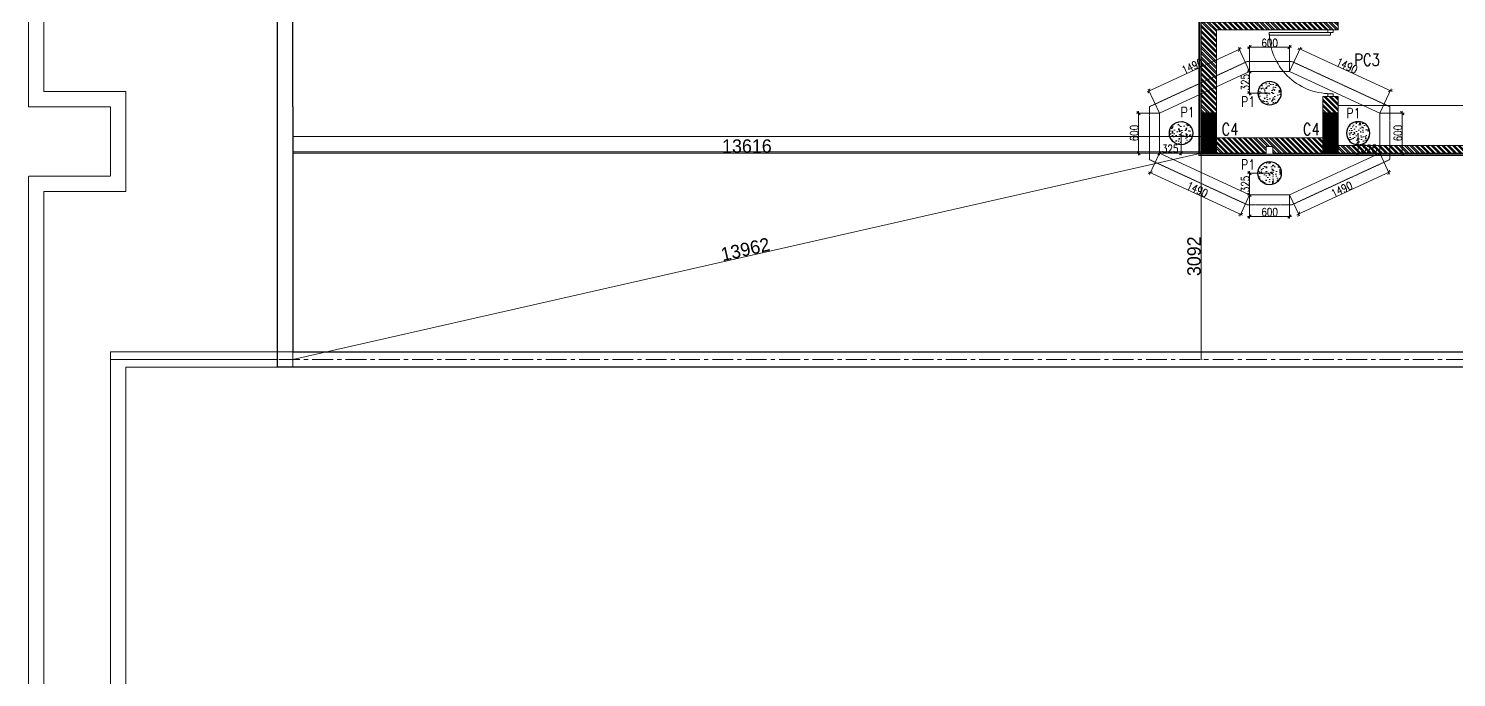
# Model space of a CAD drawing. Header units: metres. Extents: x 5205117 to 5948571, y 646915 to 1143748.
# Drawn here: x 5295476 to 5316880, y 785004 to 794735 of the extents above; entities that cross this region are included whole.
import ezdxf

# ---------------------------------------------------------------- set-up
doc = ezdxf.new("R2010")
doc.units = ezdxf.units.M
doc.header["$MEASUREMENT"] = 0
doc.header["$PDMODE"] = 35
doc.header["$PDSIZE"] = 10
for name, pattern in [('CENTER', [2, 1.25, -0.25, 0.25, -0.25]), ('DASHED', [0.75, 0.5, -0.25]), ('DOT2', [0.125, 0, -0.125]), ('HIDDEN', [0.375, 0.25, -0.125])]:
    doc.linetypes.add(name, pattern=pattern)
doc.layers.get('0').update_dxf_attribs({"color": 1, "linetype": 'DASHED', "lineweight": 30})
for name, color, linetype, lineweight in [('A-Center line', 1, 'CENTER', 9), ('A-Elevation 1', 4, 'Continuous', 13), ('A-Elevation 3', 251, 'Continuous', 5), ('A-Hidden', 2, 'HIDDEN', 5), ('dim start point', 10, 'Continuous', 0), ('plot 5', 7, 'Continuous', 30), ('road', 7, 'Continuous', 9), ('S-COLUMN & WALL', 5, 'Continuous', 30), ('S-COLUMN_H', 250, 'Continuous', 0), ('S-FOUND-EXCAVATION', 253, 'HIDDEN', 0), ('S-FOUND-FOOTING', 7, 'Continuous', 15), ('S-PILE', 96, 'Continuous', 30), ('S-TEXT', 7, 'Continuous', 0), ('S-TEXT COL.', 1, 'Continuous', 0), ('S-TEXT PILE', 7, 'Continuous', 0)]:
    doc.layers.add(name, color=color, linetype=linetype, lineweight=lineweight)
doc.layers.add('A-GF', color=8, linetype='Continuous', lineweight=0, transparency=0.5)
doc.styles.add('C-ROOM', font='arial.ttf')
doc.styles.add('SETU 1', font='romans.shx', dxfattribs={"width": 0.8})
doc.styles.get("Standard").update_dxf_attribs({"font": 'GOTHIC.TTF'})
doc.dimstyles.new('A-DIM 100', dxfattribs={"dimscale": 100, "dimtxt": 2.5, "dimasz": 1.5, "dimexe": 1, "dimexo": 1, "dimgap": 0.5, "dimtad": 1, "dimdec": 0, "dimrnd": 5, "dimzin": 3, "dimdsep": 46, "dimtxsty": 'C-ROOM', "dimblk1": 'ARCHTICK', "dimblk2": 'ARCHTICK', "dimsah": 1, "dimcen": 1.5, "dimdle": 1, "dimclrd": 256, "dimclre": 256, "dimclrt": 256, "dimadec": 0, "dimazin": 0, "dimtfac": 0.6, "dimtdec": 0, "dimtofl": 0, "dimtmove": 1, "dimatfit": 3, "dimfxl": 1, "dimtolj": 1, "dimtzin": 0, "dimlwd": -1, "dimlwe": -1, "dimarcsym": 0})
doc.dimstyles.get("Standard").update_dxf_attribs({"dimtxt": 2, "dimasz": 1, "dimexe": 0, "dimexo": 0, "dimgap": 0.1, "dimtad": 1, "dimdsep": 46, "dimtxsty": 'Standard', "dimblk": 'OBLIQUE', "dimcen": 0.1, "dimclrd": 256, "dimclre": 256, "dimclrt": 256, "dimadec": 0, "dimazin": 0, "dimtfac": 1, "dimtofl": 0, "dimtmove": 1, "dimatfit": 2, "dimldrblk": 'OPEN90', "dimfxl": 1, "dimtolj": 1, "dimtzin": 0, "dimlwd": -1, "dimlwe": -1, "dimarcsym": 0})
pattern_1 = [(45, (1999356.026596897, 443833.9590000218), (-6.629126073623882, 6.629126073623883), [])]

# ---------------------------------------------------------------- blocks, each defined once
blk = doc.blocks.new('A$C6fbbfdbf')
at = {"layer": 'A-Elevation 1', "ltscale": 5}
blk.add_lwpolyline([(96115.00000000047, -2729.999999999986), (96115.00000000047, 1.45519e-11), (81455.00000394588, 7.27596e-11), (81455.00000394588, -229.9999999999272), (95885.00000000047, -229.9999999999855), (95885.00000000047, -2729.999999999986)], close=True, dxfattribs=at)
blk.add_lwpolyline([(96115.00000000047, -2729.999999999986), (106975.0000000005, -2729.999999999986), (106975.0000000005, -2499.999999999986), (96115.00000000047, -2499.999999999986)], dxfattribs=at)
at = {"layer": 'A-Elevation 3', "ltscale": 5}
blk.add_lwpolyline([(81685.0000039459, 2.9875082e-08), (81685.0000039459, 1000.000000000073), (98515, 1000.000000000029), (98515, -229.9999999999855), (100015, -229.9999999999855), (100015, 1000.000000000029), (106745, 1000.000000000014), (106745, -2499.999999999986)], dxfattribs=at)
at = {"layer": 'A-Hidden', "ltscale": 5}
blk.add_lwpolyline([(81455.00000394588, 2.9875082e-08), (81455.00000394588, 1230.000000000073), (98745, 1230.000000000029), (98745, 1.45519e-11), (99785, 1.45519e-11), (99785, 1230.000000000029), (106975, 1230.000000000014), (106975, -2499.999999999986)], dxfattribs=at)
blk = doc.blocks.new('GBFB')
at = {"layer": 'A-GF', "ltscale": 5}
h = blk.add_hatch(dxfattribs=at)
h.set_pattern_fill('ANSI32', color=256, scale=150)
h.set_pattern_definition([(45, (2305818.317735393, 430359.1083499617), (-39.7747564417433, 39.7747564417433), []), (45, (2305844.834239643, 430359.1083499617), (-39.7747564417433, 39.7747564417433), [])])
h.paths.add_polyline_path([(2613559.22199503, 713331.9033151702), (2613559.22199503, 714066.9033151699), (2618134.221995029, 714066.9033151697), (2618134.221995029, 713331.9033151702), (2618364.22199503, 713331.9033151702), (2618364.22199503, 713951.9033151697), (2621064.221995032, 713951.9033151699), (2621064.221995032, 713331.9033151702), (2621294.221995032, 713331.9033151702), (2621294.221995032, 714181.9033151697), (2612581.72199503, 714181.9033151699), (2612581.72199503, 714081.9033151702), (2612481.72199503, 714081.9033151702), (2612481.72199503, 714181.9033151702), (2611504.22199503, 714181.9033151699), (2611504.22199503, 712216.9033151701), (2613559.22199503, 712216.9033151701), (2613559.22199503, 712331.9033151701), (2611734.22199503, 712331.9033151701), (2611734.22199503, 713951.9033151697), (2613329.22199503, 713951.9033151697), (2613329.22199503, 713331.9033151702)])
h.paths.add_polyline_path([(2622409.221995032, 713556.90331517), (2622614.22199503, 713556.90331517), (2622614.22199503, 713951.9033151701), (2622409.221995032, 713951.9033151701)], flags=16)
h.paths.add_polyline_path([(2623099.221995032, 714181.9033151701), (2623099.221995032, 713951.9033151701), (2622729.22199503, 713951.9033151701), (2622729.22199503, 713556.9033151701), (2623099.221995032, 713556.9033151701), (2623099.221995032, 713441.9033151701), (2622409.221995032, 713441.9033151701), (2622409.221995032, 713331.9033151702), (2622294.221995032, 713331.9033151702), (2622294.221995032, 714181.9033151701)], flags=17)
h.paths.add_polyline_path([(2630534.22199503, 706806.9033151697), (2628524.22199503, 706806.9033151697), (2628524.22199503, 706181.9033151697), (2628409.22199503, 706181.9033151697), (2628409.22199503, 707036.9033151699), (2630764.22199503, 707036.9033151699), (2630764.22199503, 703411.9033151699), (2626104.22199503, 703411.9033151699), (2626104.22199503, 704011.9033151697), (2626704.22199503, 704011.9033151697), (2626704.22199503, 706806.9033151697), (2626104.22199503, 706806.9033151697), (2626104.22199503, 708786.9033151701), (2626934.221995029, 708786.9033151701), (2626934.221995029, 707036.9033151699), (2627384.22199503, 707036.9033151699), (2627384.22199503, 706806.9033151697), (2626934.221995029, 706806.9033151697), (2626934.221995029, 705281.9033151696), (2628524.22199503, 705281.9033151696), (2628524.22199503, 705051.9033151697), (2626934.221995029, 705051.9033151697), (2626934.221995029, 703641.9033151699), (2630534.22199503, 703641.9033151699)])
h.paths.add_polyline_path([(2626334.221995029, 714181.9033151701), (2627304.22199503, 714181.9033151701), (2627304.22199503, 713951.9033151701), (2626934.221995029, 713951.9033151701), (2626934.221995029, 711316.9033151701), (2628734.22199503, 711316.9033151701), (2628734.22199503, 711916.9033151701), (2628849.22199503, 711916.9033151701), (2628849.22199503, 711316.9033151701), (2630649.22199503, 711316.9033151701), (2630649.22199503, 711916.9033151701), (2630764.22199503, 711916.9033151699), (2630764.22199503, 711086.9033151701), (2618134.22199503, 711086.90331517), (2618134.221995029, 712331.9033151694), (2618364.22199503, 712331.9033151694), (2618364.22199503, 711316.9033151701), (2622294.221995032, 711316.9033151701), (2622294.221995032, 712431.9033151697), (2622409.221995032, 712431.9033151697), (2622409.221995032, 711316.9033151703), (2625159.22199503, 711316.9033151703), (2625159.22199503, 712531.9033151702), (2625274.22199503, 712531.9033151702), (2625274.22199503, 711316.9033151703), (2626704.22199503, 711316.9033151701), (2626704.22199503, 713441.9033151701), (2625274.22199503, 713441.9033151701), (2625274.22199503, 713331.9033151702), (2625159.22199503, 713331.9033151702), (2625159.22199503, 713556.9033151701), (2626704.22199503, 713556.9033151701), (2626704.22199503, 713951.9033151701), (2626334.221995029, 713951.9033151701)])
h.paths.add_polyline_path([(2613029.22199503, 703411.9033151699), (2613029.22199503, 704011.9033151697), (2611504.22199503, 704011.9033151697), (2611504.22199503, 703411.9033151699)])
h.paths.add_polyline_path([(2613329.22199503, 703411.9033151699), (2618964.22199503, 703411.9033151696), (2618964.22199503, 704011.9033151697), (2618134.221995029, 704011.9033151697), (2618134.221995029, 703641.9033151696), (2613559.22199503, 703641.9033151699), (2613559.22199503, 704011.9033151697), (2613329.22199503, 704011.9033151697)])
h.paths.add_polyline_path([(2618364.22199503, 703896.9033151696), (2618364.22199503, 703641.9033151696), (2618849.22199503, 703641.9033151696), (2618849.22199503, 703896.9033151696)], flags=16)
h.paths.add_polyline_path([(2611734.22199503, 703641.9033151699), (2611734.22199503, 703896.9033151699), (2612799.221995029, 703896.9033151699), (2612799.221995029, 703641.9033151699)], flags=16)
h.paths.add_polyline_path([(2618964.22199503, 706806.9033151697), (2618964.22199503, 708786.9033151701), (2618134.221995029, 708786.9033151701), (2618134.221995029, 706806.9033151697)])
h.paths.add_polyline_path([(2618849.22199503, 707036.9033151696), (2618849.22199503, 708556.9033151699), (2618364.22199503, 708556.9033151699), (2618364.22199503, 707036.9033151696)], flags=16)
h.paths.add_polyline_path([(2635594.22199503, 714181.9033151701), (2628204.22199503, 714181.9033151701), (2628204.22199503, 713951.9033151701), (2628734.22199503, 713951.9033151701), (2628734.22199503, 712816.9033151701), (2628849.22199503, 712816.9033151701), (2628849.22199503, 713951.9033151701), (2630649.22199503, 713951.9033151701), (2630649.22199503, 712916.9033151701), (2630764.22199503, 712916.9033151701), (2630764.22199503, 713951.9033151701), (2635364.221995029, 713951.9033151701), (2635364.221995029, 713581.9033151701), (2635594.22199503, 713581.9033151701)])
h.paths.add_polyline_path([(2613559.22199503, 710716.9033151702), (2613559.22199503, 711316.9033151701), (2611504.22199503, 711316.9033151701), (2611504.22199503, 710716.9033151702)])
h.paths.add_polyline_path([(2613329.22199503, 710831.9033151701), (2613329.22199503, 711086.9033151701), (2611734.22199503, 711086.9033151701), (2611734.22199503, 710831.9033151701)], flags=16)
h.paths.add_polyline_path([(2635364.221995029, 709856.9033151701), (2630764.22199503, 709856.9033151701), (2630764.22199503, 708556.9033151699), (2630534.22199503, 708556.9033151699), (2630534.22199503, 710086.9033151702), (2635364.221995029, 710086.9033151702), (2635364.221995029, 710456.9033151701), (2635594.22199503, 710456.9033151701), (2635594.22199503, 709856.9033151701)])
h.paths.add_polyline_path([(2626219.22199503, 707036.9033151699), (2626704.22199503, 707036.9033151699), (2626704.22199503, 708556.9033151699), (2626219.22199503, 708556.9033151699)], flags=16)
h.paths.add_polyline_path([(2637419.22199503, 709856.9033151701), (2635894.22199503, 709856.9033151701), (2635894.22199503, 710456.9033151701), (2637419.22199503, 710456.9033151701)])
h.paths.add_polyline_path([(2637189.22199503, 710086.9033151702), (2636009.22199503, 710086.9033151702), (2636009.22199503, 710341.9033151701), (2637189.22199503, 710341.9033151701)], flags=16)
h.paths.add_polyline_path([(2637419.22199503, 714181.9033151699), (2635894.22199503, 714181.9033151699), (2635894.22199503, 713581.9033151699), (2637419.22199503, 713581.9033151699)])
h.paths.add_polyline_path([(2637189.22199503, 713951.90331517), (2636009.22199503, 713951.90331517), (2636009.22199503, 713696.90331517), (2637189.22199503, 713696.90331517)], flags=16)
h.paths.add_polyline_path([(2633144.22199503, 709556.9033151702), (2633144.22199503, 708556.9033151699), (2632914.221995029, 708556.9033151699), (2632914.221995029, 709556.9033151702)], flags=0)
h.paths.add_polyline_path([(2633144.22199503, 703411.9033151699), (2632914.221995029, 703411.9033151699), (2632914.221995029, 707036.9033151699), (2633144.22199503, 707036.9033151699)])
h.paths.add_polyline_path([(2626704.22199503, 703896.9033151696), (2626219.22199503, 703896.9033151696), (2626219.22199503, 703641.9033151699), (2626704.22199503, 703641.9033151699)], flags=16)
at = {"layer": 'A-GF', "ltscale": 100}
h = blk.add_hatch(dxfattribs=at)
h.set_pattern_fill('ANSI31', color=256, scale=75)
h.set_pattern_definition(pattern_1)
h.paths.add_polyline_path([(2611504.22199503, 713581.9033151701), (2611734.22199503, 713581.9033151701), (2611734.22199503, 714181.9033151701), (2611504.22199503, 714181.9033151701)])
h = blk.add_hatch(dxfattribs=at)
h.set_pattern_fill('ANSI31', color=256, scale=75)
h.set_pattern_definition(pattern_1)
h.paths.add_polyline_path([(2613329.22199503, 713581.9033151701), (2613559.22199503, 713581.9033151701), (2613559.22199503, 714181.9033151701), (2613329.22199503, 714181.9033151701)])
at = {"layer": 'A-GF', "ltscale": 5}
blk.add_line((2613559.22199503, 713466.9033151699), (2618134.221995029, 713466.9033151697), dxfattribs=at)
at = {"layer": 'A-GF', "ltscale": 10}
for p, q in [((2613485.888661696, 713331.9033151702), (2613402.555328363, 713331.9033151702)), ((2613402.555328363, 713331.9033151702), (2613402.555328363, 713290.2366485035)), ((2613402.555328363, 713290.2366485035), (2613485.888661696, 713290.2366485035)), ((2613485.888661696, 713290.2366485035), (2613485.888661696, 713331.9033151702)), ((2612527.555328363, 712373.5699818367), (2612527.555328363, 712415.2366485035)), ((2612527.555328363, 712415.2366485035), (2613444.22199503, 712415.2366485035)), ((2613444.22199503, 712373.5699818367), (2612527.555328363, 712373.5699818367)), ((2613402.555328363, 712331.9033151701), (2613402.555328363, 712373.5699818367)), ((2613402.555328363, 712373.5699818367), (2613485.888661696, 712373.5699818367)), ((2613485.888661696, 712331.9033151701), (2613402.555328363, 712331.9033151701)), ((2613444.22199503, 712415.2366485035), (2613444.22199503, 712373.5699818367)), ((2613485.888661696, 712373.5699818367), (2613485.888661696, 712331.9033151701))]:
    blk.add_line(p, q, dxfattribs=at)
at = {"layer": 'A-GF', "ltscale": 5, "flags": 128}
for points in [[(2621329.221995032, 713441.9033151704), (2621311.221995032, 713441.9033151704), (2621311.221995032, 714198.9033151702), (2611487.22199503, 714198.9033151702), (2611487.22199503, 712199.9033151706), (2613429.22199503, 712199.9033151706), (2613429.22199503, 712181.9033151706), (2611469.221995029, 712181.9033151706), (2611469.221995029, 714216.9033151702), (2621329.221995032, 714216.9033151702)], [(2611734.22199503, 714181.9033151701), (2611504.22199503, 714181.9033151701), (2611504.22199503, 713581.9033151701), (2611734.22199503, 713581.9033151701)], [(2613559.22199503, 714181.9033151701), (2613329.22199503, 714181.9033151701), (2613329.22199503, 713581.9033151701), (2613559.22199503, 713581.9033151701)]]:
    blk.add_lwpolyline(points, close=True, dxfattribs=at)
at = {"layer": 'A-GF', "ltscale": 5}
blk.add_lwpolyline([(2613559.22199503, 713331.9033151702), (2613559.22199503, 714066.9033151699), (2618134.221995029, 714066.9033151697), (2618134.221995029, 713331.9033151702), (2618364.22199503, 713331.9033151702), (2618364.22199503, 713951.9033151697), (2621064.221995032, 713951.9033151699), (2621064.221995032, 713331.9033151702), (2621294.221995032, 713331.9033151702), (2621294.221995032, 714181.9033151697), (2612581.72199503, 714181.9033151699), (2612581.72199503, 714081.9033151702), (2612481.72199503, 714081.9033151702), (2612481.72199503, 714181.9033151702), (2611504.22199503, 714181.9033151699), (2611504.22199503, 712216.9033151701), (2613559.22199503, 712216.9033151701), (2613559.22199503, 712331.9033151701), (2611734.22199503, 712331.9033151701), (2611734.22199503, 713951.9033151697), (2613329.22199503, 713951.9033151697), (2613329.22199503, 713331.9033151702)], close=True, dxfattribs=at)
at = {"layer": 'A-GF', "ltscale": 2, "extrusion": (0, 0, -1)}
blk.add_ellipse((2613444.22199503, 712373.5699818367), major_axis=(-92.22271628530149, 912.0157610364444), ratio=0.9999999999997407, start_param=-1.470019231396234, end_param=0.1007770953987139, dxfattribs=at)
blk = doc.blocks.new('P2')
at = {"layer": 'S-PILE', "lineweight": 0}
h = blk.add_hatch(dxfattribs=at)
h.set_pattern_fill('AR-CONC', color=256, scale=20)
h.set_pattern_definition([(50, (0, 0), (143.4520365201507, -12.55042699651902), [15, -165]), (355, (0, 0), (-27.7502667226, 150.4384267400024), [12, -132]), (100.45144446, (11.9543362, -1.0458688), (115.7017693454224, 137.8879981937259), [12.74803839999999, -140.2284223999999]), (46.1842, (0, 40), (213.4482661343145, -33.10385615861531), [22.5, -247.5]), (96.63563549000003, (17.787349, 37.2413386), (186.9323891348456, 194.8237201549101), [19.1220684, -210.3427519999999]), (351.18416399, (0, 40), (186.9323890109546, 194.823720053998), [18, -198.0000002]), (21, (20, 30), (119.3814104236923, -80.52377813306776), [15, -165]), (326, (20, 30), (48.66306638431634, 145.0300090093706), [12, -132]), (71.45144474, (29.94845080000001, 23.2896852), (168.0444753459942, 64.50623056127077), [12.748038, -140.2284224]), (37.5, (0, 0), (2.431971063458133, 66.5787707662623), [0, -130.4, 0, -134, 0, -132.5]), (7.499999999999999, (0, 0), (52.61390748842972, 78.88234237647205), [0, -76.39999999999999, 0, -127.4, 0, -50.5]), (327.5, (-44.59999999999999, 0), (106.7644872344818, -4.510974346875951), [0, -50, 0, -156, 0, -207]), (317.5, (-64.6, 0), (116.6372338684772, 20.02099646646354), [0, -65, 0, -103.6, 0, -147])])
edge = h.paths.add_edge_path()
edge.add_arc((0, 0), 175, 0, 360)
at = {"layer": 'S-PILE'}
blk.add_circle((0, 0), 175, dxfattribs=at)
blk = doc.blocks.new('_Oblique')
at = {"color": 0, "linetype": 'ByBlock', "lineweight": -2}
blk.add_line((-0.5, -0.5), (0.5, 0.5), dxfattribs=at)
blk = doc.blocks.new('*D540')
at = {"layer": 'Defpoints', "color": 0, "transparency": 16777216}
for p in [(5314378.890053574, 794091.5305656431), (5315888.002251419, 793805.2557980506), (5315731.486001935, 793466.5305919454)]:
    blk.add_point(p, dxfattribs=at)
at = {"layer": 'S-TEXT', "color": 9, "transparency": 16777216}
for p, q in [((5314378.890053574, 794091.5305656431), (5314547.990079611, 794457.4889971836)), ((5315731.486001935, 793466.5305919454), (5315900.586027973, 793832.4890234864))]:
    blk.add_line(p, q, dxfattribs=at)
at = {"layer": 'S-TEXT', "transparency": 16777216}
blk.add_line((5314508.173077622, 794442.839548301), (5315915.235476856, 793792.6720214972), dxfattribs=at)
at = {"layer": 'S-TEXT', "transparency": 16777216, "xscale": 50, "yscale": 50, "zscale": 50}
for p, rotation in [((5314535.406303058, 794430.2557717477), 155.199549599426), ((5315888.002251419, 793805.2557980506), 335.1995495994261)]:
    blk.add_blockref('_Oblique', p, dxfattribs=dict(at, rotation=rotation))
at = {"layer": 'S-TEXT', "color": 0, "lineweight": 0, "transparency": 16777216, "insert": (5315238.969126437, 794176.7611066771), "char_height": 120, "attachment_point": 5, "rotation": 335.19954959942606, "style": 'SETU 1'}
blk.add_mtext('\\A1;1490', dxfattribs=at)
blk = doc.blocks.new('*D541')
at = {"layer": 'Defpoints', "color": 0, "transparency": 16777216}
for p in [(5315731.486001936, 792866.5305919466), (5315865.304186376, 792576.9274852133), (5314378.890053575, 792241.530618249)]:
    blk.add_point(p, dxfattribs=at)
at = {"layer": 'S-TEXT', "color": 9, "transparency": 16777216}
for p, q in [((5315731.486001936, 792866.5305919466), (5315877.887962929, 792549.6942597772)), ((5314378.890053575, 792241.530618249), (5314525.292014568, 791924.6942860796))]:
    blk.add_line(p, q, dxfattribs=at)
at = {"layer": 'S-TEXT', "transparency": 16777216}
blk.add_line((5314485.475012579, 791939.3437349626), (5315892.537411811, 792589.5112617665), dxfattribs=at)
at = {"layer": 'S-TEXT', "transparency": 16777216, "xscale": 50, "yscale": 50, "zscale": 50}
for p, rotation in [((5315865.304186376, 792576.9274852133), 24.80045040058613), ((5314512.708238015, 791951.9275115158), 204.8004504005861)]:
    blk.add_blockref('_Oblique', p, dxfattribs=dict(at, rotation=rotation))
at = {"layer": 'S-TEXT', "color": 0, "lineweight": 0, "transparency": 16777216, "insert": (5315161.741362997, 792323.432820143), "char_height": 120, "attachment_point": 5, "rotation": 24.800450400586133, "style": 'SETU 1'}
blk.add_mtext('\\A1;1490', dxfattribs=at)
blk = doc.blocks.new('*D542')
at = {"layer": 'Defpoints', "color": 0, "transparency": 16777216}
for p in [(5312426.486001935, 792866.5305919459), (5312291.450367333, 792574.3341966874), (5313778.890053574, 792241.5306182489)]:
    blk.add_point(p, dxfattribs=at)
at = {"layer": 'S-TEXT', "color": 9, "transparency": 16777216}
for p, q in [((5312426.486001935, 792866.5305919459), (5312278.865119445, 792547.1016511659)), ((5313778.890053574, 792241.5306182489), (5313631.269171085, 791922.1016774692))]:
    blk.add_line(p, q, dxfattribs=at)
at = {"layer": 'S-TEXT', "transparency": 16777216}
blk.add_line((5313671.086964494, 791936.7489751026), (5312264.217821812, 792586.9194445756), dxfattribs=at)
at = {"layer": 'S-TEXT', "transparency": 16777216, "xscale": 50, "yscale": 50, "zscale": 50}
for p, rotation in [((5312291.450367333, 792574.3341966874), 155.1964540306942), ((5313643.854418972, 791949.3342229909), 335.1964540306942)]:
    blk.add_blockref('_Oblique', p, dxfattribs=dict(at, rotation=rotation))
at = {"layer": 'S-TEXT', "color": 0, "lineweight": 0, "transparency": 16777216, "insert": (5312994.920430244, 792320.8380584694), "char_height": 120, "attachment_point": 5, "rotation": 335.1964540306942, "style": 'SETU 1'}
blk.add_mtext('\\A1;1490', dxfattribs=at)
blk = doc.blocks.new('*D543')
at = {"layer": 'Defpoints', "color": 0, "transparency": 16777216}
for p in [(5313778.890053574, 794091.5305656431), (5312273.131973885, 793798.365180103), (5312426.486001935, 793466.5305919456)]:
    blk.add_point(p, dxfattribs=at)
at = {"layer": 'S-TEXT', "transparency": 16777216}
blk.add_line((5313652.768571046, 794435.9504016883), (5312245.899428363, 793785.7799322149), dxfattribs=at)
at = {"layer": 'S-TEXT', "color": 9, "transparency": 16777216}
for p, q in [((5313778.890053574, 794091.5305656431), (5313612.950777637, 794450.5976993222)), ((5312426.486001935, 793466.5305919456), (5312260.546725997, 793825.597725625))]:
    blk.add_line(p, q, dxfattribs=at)
at = {"layer": 'S-TEXT', "transparency": 16777216, "xscale": 50, "yscale": 50, "zscale": 50}
for p, rotation in [((5313625.536025525, 794423.3651538002), 24.80354596930982), ((5312273.131973885, 793798.365180103), 204.8035459693099)]:
    blk.add_blockref('_Oblique', p, dxfattribs=dict(at, rotation=rotation))
at = {"layer": 'S-TEXT', "color": 0, "lineweight": 0, "transparency": 16777216, "insert": (5312922.065962614, 794169.8690155819), "char_height": 120, "attachment_point": 5, "rotation": 24.803545969309845, "style": 'SETU 1'}
blk.add_mtext('\\A1;1490', dxfattribs=at)
blk = doc.blocks.new('*D544')
at = {"layer": 'Defpoints', "color": 0, "transparency": 16777216}
for p in [(5315731.486001936, 793466.5305919464), (5316066.857011541, 793466.5305919464), (5315731.486001936, 792866.5305919468)]:
    blk.add_point(p, dxfattribs=at)
at = {"layer": 'S-TEXT', "color": 9, "transparency": 16777216}
for p, q in [((5315731.486001936, 793466.5305919464), (5316096.857011541, 793466.5305919464)), ((5315731.486001936, 792866.5305919468), (5316096.857011541, 792866.5305919468))]:
    blk.add_line(p, q, dxfattribs=at)
at = {"layer": 'S-TEXT', "transparency": 16777216}
blk.add_line((5316066.857011541, 792836.5305919467), (5316066.857011541, 793496.5305919464), dxfattribs=at)
at = {"layer": 'S-TEXT', "transparency": 16777216, "xscale": 50, "yscale": 50, "zscale": 50}
for p, rotation in [((5316066.857011541, 793466.5305919464), 90), ((5316066.857011541, 792866.5305919468), 270)]:
    blk.add_blockref('_Oblique', p, dxfattribs=dict(at, rotation=rotation))
at = {"layer": 'S-TEXT', "color": 0, "lineweight": 0, "transparency": 16777216, "insert": (5316001.857011541, 793166.5305919448), "char_height": 120, "attachment_point": 5, "rotation": 90, "style": 'SETU 1'}
blk.add_mtext('\\A1;600', dxfattribs=at)
blk = doc.blocks.new('*D545')
at = {"layer": 'Defpoints', "color": 0, "transparency": 16777216}
for p in [(5312114.328504017, 793466.5305919464), (5312426.486001936, 793466.5305919464), (5312426.486001936, 792866.5305919463)]:
    blk.add_point(p, dxfattribs=at)
at = {"layer": 'S-TEXT', "color": 9, "transparency": 16777216}
for p, q in [((5312426.486001936, 793466.5305919464), (5312084.328504016, 793466.5305919464)), ((5312426.486001936, 792866.5305919463), (5312084.328504016, 792866.5305919463))]:
    blk.add_line(p, q, dxfattribs=at)
at = {"layer": 'S-TEXT', "transparency": 16777216}
blk.add_line((5312114.328504017, 792836.5305919463), (5312114.328504017, 793496.5305919464), dxfattribs=at)
at = {"layer": 'S-TEXT', "transparency": 16777216, "xscale": 50, "yscale": 50, "zscale": 50}
for p, rotation in [((5312114.328504017, 793466.5305919464), 90), ((5312114.328504017, 792866.5305919463), 270)]:
    blk.add_blockref('_Oblique', p, dxfattribs=dict(at, rotation=rotation))
at = {"layer": 'S-TEXT', "color": 0, "lineweight": 0, "transparency": 16777216, "insert": (5312049.328504016, 793166.5305919446), "char_height": 120, "attachment_point": 5, "rotation": 90, "style": 'SETU 1'}
blk.add_mtext('\\A1;600', dxfattribs=at)
blk = doc.blocks.new('*D546')
at = {"layer": 'Defpoints', "color": 0, "transparency": 16777216}
for p in [(5313778.890053574, 792241.5306182493), (5314378.890053574, 792241.5306182493), (5313778.890053574, 791917.8309846675)]:
    blk.add_point(p, dxfattribs=at)
at = {"layer": 'S-TEXT', "color": 9, "transparency": 16777216}
for p, q in [((5313778.890053574, 792241.5306182493), (5313778.890053574, 791887.8309846674)), ((5314378.890053574, 792241.5306182493), (5314378.890053574, 791887.8309846674))]:
    blk.add_line(p, q, dxfattribs=at)
at = {"layer": 'S-TEXT', "transparency": 16777216}
blk.add_line((5314408.890053575, 791917.8309846675), (5313748.890053574, 791917.8309846675), dxfattribs=at)
at = {"layer": 'S-TEXT', "transparency": 16777216, "xscale": 50, "yscale": 50, "zscale": 50, "rotation": 180}
blk.add_blockref('_Oblique', (5313778.890053574, 791917.8309846675), dxfattribs=at)
at = {"layer": 'S-TEXT', "transparency": 16777216, "xscale": 50, "yscale": 50, "zscale": 50}
blk.add_blockref('_Oblique', (5314378.890053574, 791917.8309846675), dxfattribs=at)
at = {"layer": 'S-TEXT', "color": 0, "lineweight": 0, "transparency": 16777216, "insert": (5314078.890053574, 791982.8309846675), "char_height": 120, "attachment_point": 5, "style": 'SETU 1'}
blk.add_mtext('\\A1;600', dxfattribs=at)
blk = doc.blocks.new('*D547')
at = {"layer": 'Defpoints', "color": 0, "transparency": 16777216}
for p in [(5313778.890053574, 794453.2840214001), (5313778.890053574, 794091.5305656426), (5314378.890053574, 794091.5305656426)]:
    blk.add_point(p, dxfattribs=at)
at = {"layer": 'S-TEXT', "transparency": 16777216}
blk.add_line((5314408.890053575, 794453.2840214001), (5313748.890053574, 794453.2840214001), dxfattribs=at)
at = {"layer": 'S-TEXT', "color": 9, "transparency": 16777216}
for p, q in [((5313778.890053574, 794091.5305656426), (5313778.890053574, 794483.2840214001)), ((5314378.890053574, 794091.5305656426), (5314378.890053574, 794483.2840214001))]:
    blk.add_line(p, q, dxfattribs=at)
at = {"layer": 'S-TEXT', "transparency": 16777216, "xscale": 50, "yscale": 50, "zscale": 50, "rotation": 180}
blk.add_blockref('_Oblique', (5313778.890053574, 794453.2840214001), dxfattribs=at)
at = {"layer": 'S-TEXT', "transparency": 16777216, "xscale": 50, "yscale": 50, "zscale": 50}
blk.add_blockref('_Oblique', (5314378.890053574, 794453.2840214001), dxfattribs=at)
at = {"layer": 'S-TEXT', "color": 0, "lineweight": 0, "transparency": 16777216, "insert": (5314078.890053574, 794518.2840214001), "char_height": 120, "attachment_point": 5, "style": 'SETU 1'}
blk.add_mtext('\\A1;600', dxfattribs=at)
blk = doc.blocks.new('*D532')
at = {"layer": 'Defpoints', "color": 0, "transparency": 16777216}
for p in [(5313778.890053592, 794091.5305656429), (5314078.890053576, 794091.5305656429), (5314078.890053576, 793766.5305656429)]:
    blk.add_point(p, dxfattribs=at)
at = {"layer": 'S-TEXT', "color": 9, "transparency": 16777216}
for p, q in [((5314078.890053576, 794091.5305656429), (5313748.890053592, 794091.5305656429)), ((5314078.890053576, 793766.5305656429), (5313748.890053592, 793766.5305656429))]:
    blk.add_line(p, q, dxfattribs=at)
at = {"layer": 'S-TEXT', "transparency": 16777216}
blk.add_line((5313778.890053592, 793736.5305656429), (5313778.890053592, 794121.5305656429), dxfattribs=at)
at = {"layer": 'S-TEXT', "transparency": 16777216, "xscale": 50, "yscale": 50, "zscale": 50}
for p, rotation in [((5313778.890053592, 794091.5305656429), 90), ((5313778.890053592, 793766.5305656429), 270)]:
    blk.add_blockref('_Oblique', p, dxfattribs=dict(at, rotation=rotation))
at = {"layer": 'S-TEXT', "color": 0, "lineweight": 0, "transparency": 16777216, "insert": (5313713.890053592, 793929.0305656412), "char_height": 120, "attachment_point": 5, "rotation": 90, "style": 'SETU 1'}
blk.add_mtext('\\A1;325', dxfattribs=at)
blk = doc.blocks.new('*D533')
at = {"layer": 'Defpoints', "color": 0, "transparency": 16777216}
for p in [(5314078.890053576, 792566.5306182501), (5313778.890053595, 792241.53061825), (5314078.890053576, 792241.53061825)]:
    blk.add_point(p, dxfattribs=at)
at = {"layer": 'S-TEXT', "transparency": 16777216}
blk.add_line((5313778.890053595, 792596.5306182501), (5313778.890053595, 792211.5306182501), dxfattribs=at)
at = {"layer": 'S-TEXT', "color": 9, "transparency": 16777216}
for p, q in [((5314078.890053576, 792566.5306182501), (5313748.890053594, 792566.5306182501)), ((5314078.890053576, 792241.53061825), (5313748.890053594, 792241.53061825))]:
    blk.add_line(p, q, dxfattribs=at)
at = {"layer": 'S-TEXT', "transparency": 16777216, "xscale": 50, "yscale": 50, "zscale": 50}
for p, rotation in [((5313778.890053595, 792566.5306182501), 90), ((5313778.890053595, 792241.53061825), 270)]:
    blk.add_blockref('_Oblique', p, dxfattribs=dict(at, rotation=rotation))
at = {"layer": 'S-TEXT', "color": 0, "lineweight": 0, "transparency": 16777216, "insert": (5313713.890053593, 792404.0306182483), "char_height": 120, "attachment_point": 5, "rotation": 90, "style": 'SETU 1'}
blk.add_mtext('\\A1;325', dxfattribs=at)
blk = doc.blocks.new('*D534')
at = {"layer": 'Defpoints', "color": 0, "transparency": 16777216}
for p in [(5312426.486001935, 793166.5305919457), (5312751.486001935, 793166.5305919457), (5312426.486001935, 792866.5305919456)]:
    blk.add_point(p, dxfattribs=at)
at = {"layer": 'S-TEXT', "color": 9, "transparency": 16777216}
for p, q in [((5312426.486001935, 793166.5305919457), (5312426.486001935, 792836.5305919456)), ((5312751.486001935, 793166.5305919457), (5312751.486001935, 792836.5305919456))]:
    blk.add_line(p, q, dxfattribs=at)
at = {"layer": 'S-TEXT', "transparency": 16777216}
blk.add_line((5312781.486001934, 792866.5305919456), (5312396.486001935, 792866.5305919456), dxfattribs=at)
at = {"layer": 'S-TEXT', "transparency": 16777216, "xscale": 50, "yscale": 50, "zscale": 50, "rotation": 180}
blk.add_blockref('_Oblique', (5312426.486001935, 792866.5305919456), dxfattribs=at)
at = {"layer": 'S-TEXT', "transparency": 16777216, "xscale": 50, "yscale": 50, "zscale": 50}
blk.add_blockref('_Oblique', (5312751.486001935, 792866.5305919456), dxfattribs=at)
at = {"layer": 'S-TEXT', "color": 0, "lineweight": 0, "transparency": 16777216, "insert": (5312588.986001935, 792931.5305919456), "char_height": 120, "attachment_point": 5, "style": 'SETU 1'}
blk.add_mtext('\\A1;325', dxfattribs=at)
blk = doc.blocks.new('*D535')
at = {"layer": 'Defpoints', "color": 0, "transparency": 16777216}
for p in [(5315406.294105212, 793166.5305919457), (5315731.294105212, 793166.5305919457), (5315731.294105212, 792866.5305919456)]:
    blk.add_point(p, dxfattribs=at)
at = {"layer": 'S-TEXT', "color": 9, "transparency": 16777216}
for p, q in [((5315406.294105212, 793166.5305919457), (5315406.294105212, 792836.5305919456)), ((5315731.294105212, 793166.5305919457), (5315731.294105212, 792836.5305919456))]:
    blk.add_line(p, q, dxfattribs=at)
at = {"layer": 'S-TEXT', "transparency": 16777216}
blk.add_line((5315376.294105212, 792866.5305919456), (5315761.294105213, 792866.5305919456), dxfattribs=at)
at = {"layer": 'S-TEXT', "transparency": 16777216, "xscale": 50, "yscale": 50, "zscale": 50, "rotation": 180}
blk.add_blockref('_Oblique', (5315406.294105212, 792866.5305919456), dxfattribs=at)
at = {"layer": 'S-TEXT', "transparency": 16777216, "xscale": 50, "yscale": 50, "zscale": 50}
blk.add_blockref('_Oblique', (5315731.294105212, 792866.5305919456), dxfattribs=at)
at = {"layer": 'S-TEXT', "color": 0, "lineweight": 0, "transparency": 16777216, "insert": (5315568.794105212, 792931.5305919456), "char_height": 120, "attachment_point": 5, "style": 'SETU 1'}
blk.add_mtext('\\A1;325', dxfattribs=at)
blk = doc.blocks.new('jhgduhguix')
at = {"layer": 'A-GF', "ltscale": 5}
h = blk.add_hatch(dxfattribs=at)
h.set_pattern_fill('ANSI32', color=256, scale=150000)
h.set_pattern_definition([(45, (-82319456.2837868, -220251060.7751663), (-39774.7564417433, 39774.7564417433), []), (45, (-82292939.77953625, -220251060.7751663), (-39774.7564417433, 39774.7564417433), [])])
h.paths.add_polyline_path([(5087447.780857086, 780270.4902853967), (5087447.780857086, 779535.4902853965), (5092022.780857086, 779535.4902853965), (5092022.780857086, 780270.4902853967), (5092252.780856132, 780270.4902853967), (5092252.780856132, 779650.4902853967), (5094952.780857086, 779650.4902853967), (5094952.780857086, 780270.4902853967), (5095182.780856132, 780270.4902853967), (5095182.780856132, 779420.4902853966), (5087217.780856132, 779420.4902853966), (5087217.780856132, 779535.4902853965), (5086917.780857086, 779535.4902853965), (5086917.780857086, 779420.4902853966), (5086470.280857086, 779420.4902853966), (5086470.280857086, 779520.4902853966), (5086370.280856132, 779520.4902853966), (5086370.280856132, 779420.4902853966), (5085392.780856132, 779420.4902853966), (5085392.780856132, 781385.4902853965), (5087447.780857086, 781385.4902853965), (5087447.780857086, 781270.4902853965), (5085622.780857086, 781270.4902853965), (5085622.780857086, 779650.4902853967), (5087217.780856132, 779650.4902853967), (5087217.780856132, 780270.4902853967)])
h.paths.add_polyline_path([(5096782.780857086, 779420.4902853966), (5096782.780857086, 779650.4902853967), (5096297.780856132, 779650.4902853967), (5096297.780856132, 780045.4902853966), (5097372.780857086, 780045.4902853966), (5097372.780857086, 780275.4902853966), (5096297.780856132, 780275.4902853966), (5096182.780856132, 780275.4902853966), (5096182.780856132, 779420.4902853966)], flags=17)
h.paths.add_polyline_path([(5104422.780856133, 786775.4902853966), (5102412.780857086, 786775.4902853966), (5102412.780857086, 787400.4902853966), (5102297.780856132, 787400.4902853966), (5102297.780856132, 786545.4902853966), (5104652.780857086, 786545.4902853966), (5104652.780857086, 790170.4902853966), (5099992.780857085, 790170.4902853966), (5099992.780857085, 789570.4902853966), (5100592.780856133, 789570.4902853966), (5100592.780856133, 786775.4902853966), (5099992.780857085, 786775.4902853966), (5099992.780857085, 784815.4902853966), (5100822.780857086, 784815.4902853966), (5100822.780857086, 786545.4902853966), (5101297.780856133, 786545.4902853966), (5101297.780856133, 786775.4902853966), (5100822.780857086, 786775.4902853966), (5100822.780857086, 788300.4902855159), (5102412.780857086, 788300.4902855159), (5102412.780857086, 788530.4902853966), (5100822.780857086, 788530.4902853966), (5100822.780857086, 789940.4902853966), (5104422.780856133, 789940.4902853966)])
h.paths.add_polyline_path([(5100222.780856133, 779420.4902853966), (5101422.780856132, 779420.4902853966), (5101422.780856132, 779650.4902853967), (5100822.780857086, 779650.4902853967), (5100822.780857086, 782400.4902853966), (5102622.780857086, 782400.4902853966), (5102622.780857086, 781600.4902853966), (5102737.780857086, 781600.4902853966), (5102737.780857086, 782400.4902853966), (5104537.780857086, 782400.4902853966), (5104537.780857086, 781600.4902853966), (5104652.780857086, 781600.4902853966), (5104652.780857086, 782515.4902853966), (5092022.780857086, 782515.4902853966), (5092022.780857086, 781270.4902853965), (5092252.780856132, 781270.4902853965), (5092252.780856132, 782285.4902853966), (5096182.780856132, 782285.4902853966), (5096182.780856132, 781175.4902855158), (5096297.780856132, 781175.4902855158), (5096297.780856132, 782285.4902853966), (5099047.780856132, 782285.4902853966), (5099047.780856132, 781075.4902853966), (5099162.780857086, 781075.4902853966), (5099162.780857086, 782285.4902853966), (5100592.780856133, 782285.4902853966), (5100592.780856133, 780275.4902853966), (5099162.780857086, 780275.4902853966), (5097972.780856133, 780275.4902853966), (5097972.780856133, 780045.4902853966), (5100592.780856133, 780045.4902853966), (5100592.780856133, 779650.4902853967), (5100222.780856133, 779650.4902853967)])
h.paths.add_polyline_path([(5086917.780857086, 790170.4902853966), (5086917.780857086, 789570.4902853966), (5085392.780856132, 789570.4902853966), (5085392.780856132, 790170.4902853966)])
h.paths.add_polyline_path([(5087217.780856132, 790170.4902853966), (5092852.780857086, 790170.4902853966), (5092852.780857086, 789570.4902853966), (5092022.780857086, 789570.4902853966), (5092022.780857086, 789940.4902853966), (5087447.780857086, 789940.4902853966), (5087447.780857086, 789570.4902853966), (5087217.780856132, 789570.4902853966)])
h.paths.add_polyline_path([(5092252.780856132, 789685.4902853966), (5092252.780856132, 789940.4902853966), (5092737.780857087, 789940.4902853966), (5092737.780857087, 789685.4902853966)], flags=16)
h.paths.add_polyline_path([(5085622.780857086, 789940.4902853966), (5085622.780857086, 789685.4902853966), (5086687.780857086, 789685.4902853966), (5086687.780857086, 789940.4902853966)], flags=16)
h.paths.add_polyline_path([(5092852.780857086, 786775.4902853966), (5092852.780857086, 784815.4902853966), (5092022.780857086, 784815.4902853966), (5092022.780857086, 786775.4902853966)])
h.paths.add_polyline_path([(5092737.780857087, 786545.4902853966), (5092737.780857087, 785045.4902853965), (5092252.780856132, 785045.4902853965), (5092252.780856132, 786545.4902853966)], flags=16)
h.paths.add_polyline_path([(5109482.780857086, 779420.4902853966), (5102022.780857086, 779420.4902853966), (5102022.780857086, 779650.4902853967), (5102622.780857086, 779650.4902853967), (5102622.780857086, 780750.4902853967), (5102737.780857086, 780750.4902853967), (5102737.780857086, 779650.4902853967), (5104537.780857086, 779650.4902853967), (5104537.780857086, 780600.4902853967), (5104652.780857086, 780600.4902853967), (5104652.780857086, 779650.4902853967), (5109252.780856133, 779650.4902853967), (5109252.780856133, 780020.4902853966), (5109482.780857086, 780020.4902853966)])
h.paths.add_polyline_path([(5087447.780857086, 782885.4902853966), (5087447.780857086, 782285.4902853966), (5085392.780856132, 782285.4902853966), (5085392.780856132, 782885.4902853966)])
h.paths.add_polyline_path([(5087217.780856132, 782770.4902853966), (5087217.780856132, 782515.4902853966), (5085622.780857086, 782515.4902853966), (5085622.780857086, 782770.4902853966)], flags=16)
h.paths.add_polyline_path([(5109252.780856133, 783745.4902853966), (5104652.780857086, 783745.4902853966), (5104652.780857086, 785045.4902853965), (5104422.780856133, 785045.4902853965), (5104422.780856133, 783515.4902853966), (5109252.780856133, 783515.4902853966), (5109252.780856133, 783145.4902853966), (5109482.780857086, 783145.4902853966), (5109482.780857086, 783745.4902853966)])
h.paths.add_polyline_path([(5100107.780857086, 786545.4902853966), (5100592.780856133, 786545.4902853966), (5100592.780856133, 785045.4902853965), (5100107.780857086, 785045.4902853965)], flags=16)
h.paths.add_polyline_path([(5111307.780856132, 783745.4902853966), (5109782.780857086, 783745.4902853966), (5109782.780857086, 783145.4902853966), (5111307.780856132, 783145.4902853966)])
h.paths.add_polyline_path([(5111077.780857086, 783515.4902853966), (5109897.780857086, 783515.4902853966), (5109897.780857086, 783260.4902853965), (5111077.780857086, 783260.4902853965)], flags=16)
h.paths.add_polyline_path([(5111307.780856132, 779420.4902853966), (5109782.780857086, 779420.4902853966), (5109782.780857086, 780020.4902853966), (5111307.780856132, 780020.4902853966)])
h.paths.add_polyline_path([(5111077.780857086, 779650.4902853967), (5109897.780857086, 779650.4902853967), (5109897.780857086, 779905.4902853966), (5111077.780857086, 779905.4902853966)], flags=16)
h.paths.add_polyline_path([(5107032.780857086, 784045.4902853966), (5107032.780857086, 785045.4902853965), (5106802.780856132, 785045.4902853965), (5106802.780856132, 784045.4902853966)], flags=17)
h.paths.add_polyline_path([(5107032.780857086, 790170.4902853966), (5106802.780856132, 790170.4902853966), (5106802.780856132, 786545.4902853966), (5107032.780857086, 786545.4902853966)])
h.paths.add_polyline_path([(5100592.780856133, 789685.4902853966), (5100107.780857086, 789685.4902853966), (5100107.780857086, 789940.4902853966), (5100592.780856133, 789940.4902853966)], flags=16)
at = {"layer": 'A-GF', "ltscale": 0.01}
for points in [[(5085392.780856132, 780277.7149728537), (5085392.780856132, 779650.4902853967), (5071777.082056999, 779650.4902853967)], [(5085622.780857086, 780277.7149728537), (5085622.780857086, 779420.4902853966), (5071777.082056999, 779420.4902853966)]]:
    blk.add_lwpolyline(points, dxfattribs=at)
blk = doc.blocks.new('*D583')
at = {"layer": 'Defpoints', "color": 0, "ltscale": 5, "transparency": 16777216}
for p in [(5313051.486001935, 792866.5305919455), (5313051.486001935, 792866.5305919457), (5299435.787202802, 789774.3059044923)]:
    blk.add_point(p, dxfattribs=at)
at = {"layer": 'dim start point', "ltscale": 5, "transparency": 16777216}
blk.add_line((5299435.787202802, 789774.3059044924), (5313051.486001935, 792866.5305919457), dxfattribs=at)
at = {"layer": 'dim start point', "linetype": 'DOT2', "ltscale": 5, "transparency": 16777216}
for p, q in [((5313051.486001935, 792866.5305919455), (5313051.486001935, 792866.5305919457)), ((5299435.787202802, 789774.3059044923), (5299435.787202802, 789774.3059044924))]:
    blk.add_line(p, q, dxfattribs=at)
at = {"layer": 'dim start point', "ltscale": 5, "transparency": 16777216}
for p, rotation in [((5313051.486001935, 792866.5305919457), 12.79525337563547), ((5299435.787202802, 789774.3059044924), 192.7952533756355)]:
    blk.add_blockref('_Oblique', p, dxfattribs=dict(at, rotation=rotation))
at = {"layer": 'dim start point', "ltscale": 5, "transparency": 16777216, "insert": (5306220.353570888, 791422.9382057904), "char_height": 200, "attachment_point": 5, "rotation": 12.79525337563547}
blk.add_mtext('\\A1;13962', dxfattribs=at)
blk = doc.blocks.new('_Open90')
at = {"color": 0, "linetype": 'ByBlock', "lineweight": -2}
for p, q in [((0, 0), (-1, 0)), ((-0.5, 0.5), (0, 0)), ((0, 0), (-0.5, -0.5))]:
    blk.add_line(p, q, dxfattribs=at)
blk = doc.blocks.new('*D588')
at = {"layer": 'Defpoints', "color": 0, "ltscale": 5, "transparency": 16777216}
for p in [(5313127.412005282, 792866.5305919463), (5313051.486001937, 789774.3059036575), (5313127.412005282, 789774.3059036575)]:
    blk.add_point(p, dxfattribs=at)
at = {"layer": 'dim start point', "linetype": 'DOT2', "ltscale": 5, "transparency": 16777216}
for p, q in [((5313127.412005282, 792866.5305919463), (5313051.486001937, 792866.5305919463)), ((5313127.412005282, 789774.3059036575), (5313051.486001937, 789774.3059036575))]:
    blk.add_line(p, q, dxfattribs=at)
at = {"layer": 'dim start point', "ltscale": 5, "transparency": 16777216}
blk.add_line((5313051.486001937, 792866.5305919463), (5313051.486001937, 789774.3059036575), dxfattribs=at)
for p, rotation in [((5313051.486001937, 792866.5305919463), 90), ((5313051.486001937, 789774.3059036575), 270)]:
    blk.add_blockref('_Oblique', p, dxfattribs=dict(at, rotation=rotation))
at = {"layer": 'dim start point', "ltscale": 5, "transparency": 16777216, "insert": (5312946.355410502, 791320.4182478001), "char_height": 200, "attachment_point": 5, "rotation": 90}
blk.add_mtext('\\A1;3092', dxfattribs=at)
blk = doc.blocks.new('*D589')
at = {"layer": 'Defpoints', "color": 0, "ltscale": 5, "transparency": 16777216}
for p in [(5299435.787202801, 793116.5305919456), (5299435.787202801, 792866.5305919455), (5313051.486001935, 792996.5166687066)]:
    blk.add_point(p, dxfattribs=at)
at = {"layer": 'dim start point', "linetype": 'DOT2', "ltscale": 5, "transparency": 16777216}
for p, q in [((5299435.787202801, 793116.5305919456), (5299435.787202801, 792866.5305919455)), ((5313051.486001935, 792996.5166687066), (5313051.486001935, 792866.5305919455))]:
    blk.add_line(p, q, dxfattribs=at)
at = {"layer": 'dim start point', "ltscale": 5, "transparency": 16777216}
blk.add_line((5313051.486001935, 792866.5305919455), (5299435.787202801, 792866.5305919455), dxfattribs=at)
at = {"layer": 'dim start point', "ltscale": 5, "transparency": 16777216, "rotation": 180}
blk.add_blockref('_Oblique', (5299435.787202801, 792866.5305919455), dxfattribs=at)
at = {"layer": 'dim start point', "ltscale": 5, "transparency": 16777216}
blk.add_blockref('_Oblique', (5313051.486001935, 792866.5305919455), dxfattribs=at)
at = {"layer": 'dim start point', "ltscale": 5, "transparency": 16777216, "insert": (5306243.636602369, 792971.6611833798), "char_height": 200, "attachment_point": 5}
blk.add_mtext('\\A1;13616', dxfattribs=at)

msp = doc.modelspace()

# ---------------------------------------------------------------- hatches: boundary and pattern name
at = {"layer": 'S-COLUMN_H'}
h = msp.add_hatch(color=256, dxfattribs=at)
h.dxf.hatch_style = 1
h.paths.add_polyline_path([(5313051.486001935, 792866.5305919459), (5313281.486001934, 792866.5305919459), (5313281.486001934, 793466.5305919459), (5313051.486001935, 793466.5305919459)])
h = msp.add_hatch(color=256, dxfattribs=at)
h.dxf.hatch_style = 1
h.paths.add_polyline_path([(5314876.486001935, 792866.530591946), (5315106.486001934, 792866.530591946), (5315106.486001934, 793466.5305919461), (5314876.486001935, 793466.5305919461)])

# ---------------------------------------------------------------- linework, layer by layer
at = {"layer": 'A-Center line', "ltscale": 250}
msp.add_line((5348539.771313375, 789774.3059036571), (5297647.535907072, 789774.3059036571), dxfattribs=at)
at = {"layer": 'plot 5'}
for points in [[(5299208.562515225, 793559.3059046078), (5299208.562515225, 800286.5305919454)], [(5299435.787202801, 793559.3059046078), (5299435.787202801, 800286.5305919454)], [(5299435.787202801, 793559.3059046078), (5299435.787202801, 789886.5305919456), (5347169.261314359, 789886.5305919456), (5347169.261314359, 792430.916038494), (5347396.486002889, 792430.916038494), (5347396.486002889, 789659.3059044885), (5299208.562515225, 789659.3059044885), (5299208.562515225, 793559.3059046078)]]:
    msp.add_lwpolyline(points, dxfattribs=at)
at = {"layer": 'road', "ltscale": 0.5}
for p, q in [((5299205.787202324, 808774.3059036572), (5299205.787202324, 789774.3059036571)), ((5296705.787202324, 789774.3059036571), (5296705.787202324, 732774.3059036571))]:
    msp.add_line(p, q, dxfattribs=at)
msp.add_lwpolyline([(5296705.787202324, 789774.3059036571), (5299205.787202324, 789774.3059036571)], dxfattribs=at)
at = {"layer": 'S-COLUMN & WALL', "color": 5}
for points in [[(5313051.486001935, 792866.5305919459), (5313281.486001934, 792866.5305919459), (5313281.486001934, 793466.5305919459), (5313051.486001935, 793466.5305919459)], [(5314876.486001935, 792866.530591946), (5315106.486001934, 792866.530591946), (5315106.486001934, 793466.5305919461), (5314876.486001935, 793466.5305919461)]]:
    msp.add_lwpolyline(points, close=True, dxfattribs=at)
at = {"layer": 'S-FOUND-EXCAVATION'}
msp.add_lwpolyline([(5312276.486001935, 792770.6081298061), (5313745.905548586, 792091.5306182493), (5314411.870310559, 792091.5306182493), (5315881.486001935, 792770.602420562), (5315881.486001935, 793562.4587633305), (5314411.870310559, 794241.5305656426), (5313745.905548586, 794241.5305656426), (5312276.486001935, 793562.453054086)], close=True, dxfattribs=at)
at = {"layer": 'S-FOUND-FOOTING', "color": 3}
msp.add_lwpolyline([(5312426.486001935, 792866.5305919459), (5313778.890053574, 792241.5306182493), (5314378.890053574, 792241.5306182493), (5315731.486001935, 792866.5305919463), (5315731.486001935, 793466.5305919461), (5314378.890053574, 794091.5305656426), (5313778.890053574, 794091.5305656426), (5312426.486001935, 793466.5305919461), (5312426.486001935, 792866.5305919459)], dxfattribs=at)

# ---------------------------------------------------------------- block references
at = {"color": 2, "ltscale": 5, "rotation": 90}
msp.add_blockref('A$C6fbbfdbf', (5296705.787202802, 693774.3059044916), dxfattribs=at)
at = {"layer": 'A-GF', "xscale": -1, "rotation": 180}
msp.add_blockref('GBFB', (2701547.264006906, 1507048.433907116), dxfattribs=at)
at = {"layer": 'dim start point', "color": 12}
msp.add_blockref('jhgduhguix', (227658.7051458024, 13466.04030654894), dxfattribs=at)
at = {"layer": 'S-PILE', "xscale": -1}
for p in [(5314078.890053574, 793766.5305656428), (5315406.486001935, 793166.5305919461)]:
    msp.add_blockref('P2', p, dxfattribs=at)
at = {"layer": 'S-PILE'}
msp.add_blockref('P2', (5312751.486001935, 793166.5305919461), dxfattribs=at)
at = {"layer": 'S-PILE', "rotation": 180}
msp.add_blockref('P2', (5314078.890053574, 792566.5306182493), dxfattribs=at)

# ---------------------------------------------------------------- texts
at = {"layer": 'S-TEXT COL.', "color": 7, "style": 'SETU 1', "width": 0.8}
msp.add_text('PC3', height=180, dxfattribs=at).set_placement((5315348.543738151, 794177.3199807676))
at = {"layer": 'S-TEXT COL.', "color": 1, "true_color": 0xe61414, "style": 'SETU 1', "width": 0.8}
for p in [(5313358.945473205, 793133.8923506746), (5314576.620680873, 793133.8923506746)]:
    msp.add_text('C4', height=180, dxfattribs=at).set_placement(p)
at = {"layer": 'S-TEXT PILE', "style": 'SETU 1', "width": 0.8}
for p in [(5313651.016890008, 793563.2389039515), (5312744.581261885, 793404.3225976762), (5315230.283195581, 793390.5621253344), (5313651.016890008, 792619.8222799406)]:
    msp.add_text('P1', height=150, dxfattribs=at).set_placement(p)

# ---------------------------------------------------------------- dimensions: what is measured, and where the dimension line sits
at = {"layer": 'dim start point', "color": 12, "ltscale": 5}
dim = msp.add_linear_dim(base=(5299435.787202801, 792866.5305919455), p1=(5313051.486001935, 792996.5166687066), p2=(5299435.787202801, 793116.5305919456), dimstyle='Standard', override={"dimtxt": 200, "dimdec": 0, "dimtdec": 0, "dimfxl": 0.1}, dxfattribs=at)
dim.commit()
dim.dimension.update_dxf_attribs({"geometry": '*D589', "text_midpoint": (5306243.636602369, 792971.6611833798)})
dim = msp.add_aligned_dim(p1=(5299435.787202801, 789774.305904492), p2=(5313051.486001935, 792866.5305919455), distance=2.2678713870327675e-10, dimstyle='Standard', override={"dimtxt": 200, "dimdec": 0, "dimtdec": 0, "dimfxl": 0.1}, dxfattribs=at)
dim.commit()
dim.dimension.update_dxf_attribs({"geometry": '*D583', "text_midpoint": (5306220.353570888, 791422.9382057904)})
dim = msp.add_linear_dim(base=(5313051.486001937, 789774.3059036575), p1=(5313127.412005281, 792866.5305919459), p2=(5313127.412005281, 789774.3059036571), angle=90, dimstyle='Standard', override={"dimtxt": 200, "dimdec": 0, "dimtdec": 0, "dimfxl": 0.1}, dxfattribs=at)
dim.commit()
dim.dimension.update_dxf_attribs({"geometry": '*D588', "text_midpoint": (5312946.355410502, 791320.4182478001)})
at = {"layer": 'S-TEXT', "lineweight": 0}
for base, p1, p2, picture, middle in [((5313778.890053574, 794453.2840214001), (5314378.890053574, 794091.5305656426), (5313778.890053574, 794091.5305656426), '*D547', (5314078.890053574, 794518.2840214001)), ((5312426.486001935, 792866.5305919456), (5312751.486001935, 793166.5305919457), (5312426.486001935, 793166.5305919457), '*D534', (5312588.986001935, 792931.5305919456)), ((5313778.890053574, 791917.8309846675), (5314378.890053574, 792241.5306182493), (5313778.890053574, 792241.5306182493), '*D546', (5314078.890053574, 791982.8309846675))]:
    dim = msp.add_linear_dim(base=base, p1=p1, p2=p2, dimstyle='A-DIM 100', override={"dimtxt": 1.199999999999999, "dimasz": 0.5, "dimexe": 0.3, "dimexo": 0, "dimgap": 0.05, "dimtxsty": 'SETU 1', "dimblk1": 'Oblique', "dimblk2": 'Oblique', "dimdle": 0.3, "dimclre": 9, "dimclrt": 0}, dxfattribs=at)
    dim.commit()
    dim.dimension.update_dxf_attribs({"geometry": picture, "text_midpoint": middle})
for p1, p2, distance, picture, middle in [((5313778.890053574, 794091.5305656426), (5312426.486001935, 793466.5305919461), -365.55663284417824, '*D543', (5312922.065962614, 794169.8690155819)), ((5314378.890053574, 794091.5305656426), (5315731.486001935, 793466.5305919461), 373.1381803074619, '*D540', (5315238.969126437, 794176.7611066771)), ((5313778.890053574, 792241.5306182493), (5312426.486001935, 792866.5305919459), 321.8902856785851, '*D542', (5312994.920430244, 792320.8380584694)), ((5314378.890053574, 792241.5306182493), (5315731.486001935, 792866.5305919463), -319.02549414821857, '*D541', (5315161.741362997, 792323.432820143))]:
    dim = msp.add_aligned_dim(p1=p1, p2=p2, distance=distance, dimstyle='A-DIM 100', override={"dimtxt": 1.199999999999999, "dimasz": 0.5, "dimexe": 0.3, "dimexo": 0, "dimgap": 0.05, "dimtxsty": 'SETU 1', "dimblk1": 'Oblique', "dimblk2": 'Oblique', "dimdle": 0.3, "dimclre": 9, "dimclrt": 0}, dxfattribs=at)
    dim.commit()
    dim.dimension.update_dxf_attribs({"geometry": picture, "text_midpoint": middle})
for base, p1, p2, angle, picture, middle in [((5313778.890053592, 794091.5305656429), (5314078.890053574, 793766.5305656423), (5314078.890053574, 794091.5305656425), 270, '*D532', (5313713.890053592, 793929.0305656412)), ((5312114.328504017, 793466.5305919464), (5312426.486001935, 792866.5305919459), (5312426.486001935, 793466.5305919461), 270, '*D545', (5312049.328504016, 793166.5305919446)), ((5316066.857011541, 793466.5305919464), (5315731.486001935, 792866.5305919463), (5315731.486001935, 793466.5305919461), 270, '*D544', (5316001.857011541, 793166.5305919448)), ((5315731.294105212, 792866.5305919456), (5315406.294105212, 793166.5305919457), (5315731.294105212, 793166.5305919457), 180, '*D535', (5315568.794105212, 792931.5305919456)), ((5313778.890053595, 792241.53061825), (5314078.890053574, 792566.5306182496), (5314078.890053574, 792241.5306182497), 90, '*D533', (5313713.890053593, 792404.0306182483))]:
    dim = msp.add_linear_dim(base=base, p1=p1, p2=p2, angle=angle, dimstyle='A-DIM 100', override={"dimtxt": 1.199999999999999, "dimasz": 0.5, "dimexe": 0.3, "dimexo": 0, "dimgap": 0.05, "dimtxsty": 'SETU 1', "dimblk1": 'Oblique', "dimblk2": 'Oblique', "dimdle": 0.3, "dimclre": 9, "dimclrt": 0}, dxfattribs=at)
    dim.commit()
    dim.dimension.update_dxf_attribs({"geometry": picture, "text_midpoint": middle})

doc.saveas('drawing.dxf')
